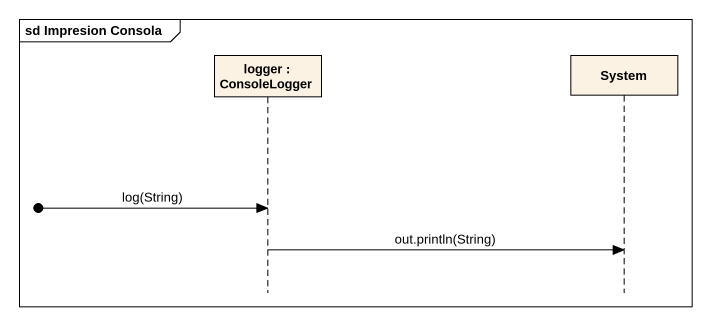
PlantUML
@startuml
mainframe sd Impresion Consola
hide footbox
participant "logger : ConsoleLogger" as logger
participant System

[o-> logger : log(String)
logger -> System : out.println(String)
@enduml
